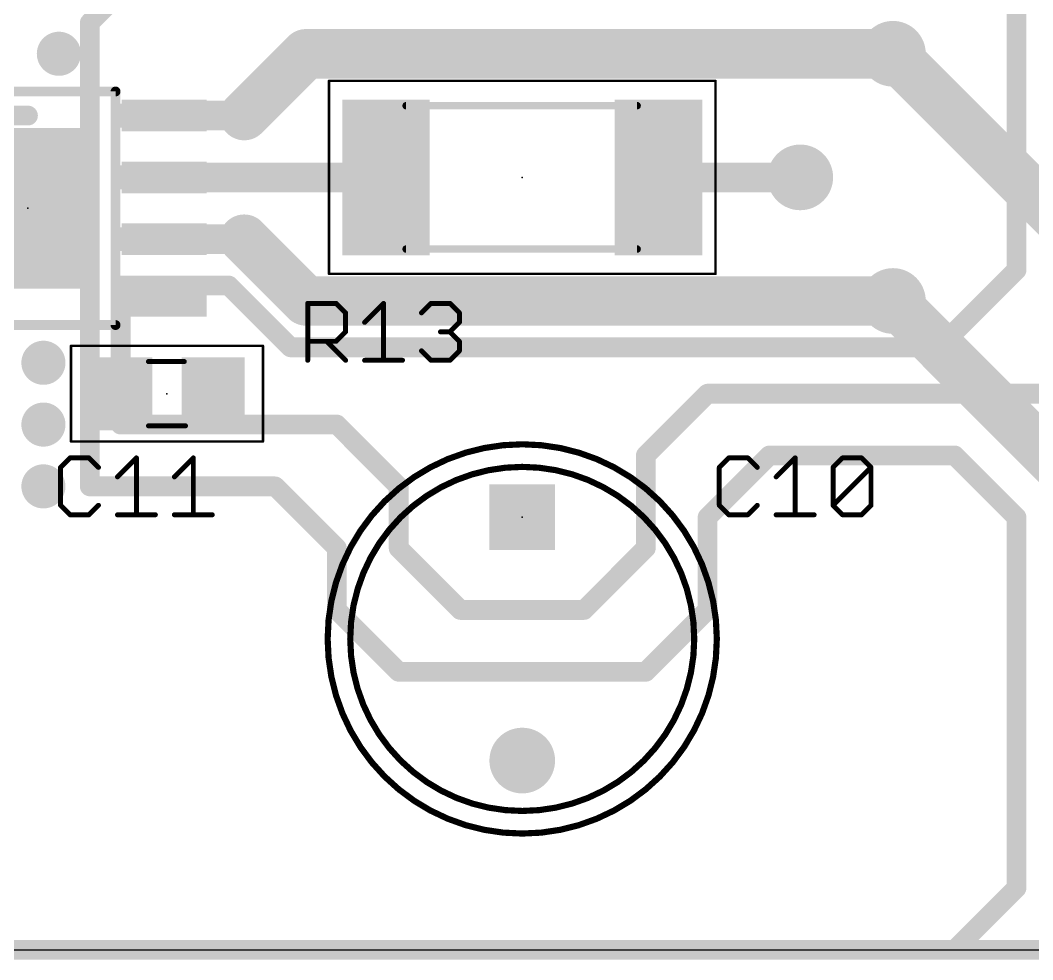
# Model space of a CAD drawing. Extents: x -0.01 to 2.71, y -0.01 to 2.3.
# Drawn here: x 0.794 to 1.613, y -0.008 to 0.752 of the extents above; entities that cross this region are included whole.
import ezdxf

# ---------------------------------------------------------------- set-up
doc = ezdxf.new("R2010")
doc.units = 0
for name, color, linetype in [('1', 22, 'CONTINUOUS'), ('16', 175, 'CONTINUOUS'), ('17', 82, 'CONTINUOUS'), ('18', 82, 'CONTINUOUS'), ('20', 7, 'CONTINUOUS'), ('21', 253, 'CONTINUOUS'), ('23', 7, 'CONTINUOUS'), ('25', 253, 'CONTINUOUS'), ('39', 22, 'CONTINUOUS'), ('51', 253, 'CONTINUOUS')]:
    doc.layers.add(name, color=color, linetype=linetype)

# ---------------------------------------------------------------- blocks, each defined once
blk = doc.blocks.new('SQUAREP')
blk.add_solid([(-0.5, -0.5), (0.5, -0.5), (-0.5, 0.5), (0.5, 0.5)])
blk = doc.blocks.new('ROUNDP')
at = {"const_width": 0.5}
blk.add_lwpolyline([(0, -0.25, 1), (0, 0.25, 1), (0, -0.25)], format="xyb", dxfattribs=at)
blk = doc.blocks.new('RECT')
blk.add_solid([(-0.5, -0.5), (0.5, -0.5), (-0.5, 0.5), (0.5, 0.5)])
blk = doc.blocks.new('ROUNDV')
at = {"const_width": 0.5}
blk.add_lwpolyline([(0, -0.25, 1), (0, 0.25, 1), (0, -0.25)], format="xyb", dxfattribs=at)

msp = doc.modelspace()

# ---------------------------------------------------------------- linework, layer by layer
at = {"layer": '1'}
for points, const_width in [([(1.6, 1.4625), (1.6, 0.55)], 0.016), ([(0.85, 0.75), (0.9, 0.8)], 0.016), ([(0.85, 0.375), (0.85, 0.75)], 0.016), ([(0.975, 0.675), (1.025, 0.725)], 0.04), ([(1.025, 0.725), (1.5, 0.725)], 0.04), ([(0.689764, 0.675), (0.8, 0.675)], 0.016), ([(0.910236, 0.675), (0.975, 0.675)], 0.024), ([(0.910236, 0.625), (1.089764, 0.625)], 0.024), ([(1.425, 0.625), (1.310236, 0.625)], 0.024), ([(0.975, 0.575), (1.025, 0.525)], 0.04), ([(0.910236, 0.575), (0.975, 0.575)], 0.024), ([(1.6, 0.55), (1.5375, 0.4875)], 0.016), ([(0.9625, 0.5375), (0.875, 0.5375)], 0.016), ([(0.875, 0.5375), (0.875, 0.425)], 0.016), ([(1.0125, 0.4875), (0.9625, 0.5375)], 0.016), ([(1.025, 0.525), (1.5, 0.525)], 0.04), ([(1.5375, 0.4875), (1.0125, 0.4875)], 0.016), ([(0.875098, 0.45), (0.85, 0.45)], 0.016), ([(1.3, 0.4), (1.35, 0.45)], 0.016), ([(1.35, 0.45), (1.7, 0.45)], 0.016), ([(0.875, 0.425), (1.05, 0.425)], 0.016), ([(1.05, 0.425), (1.1, 0.375)], 0.016), ([(1.3, 0.325), (1.3, 0.4)], 0.016), ([(1.4, 0.4), (1.35, 0.35)], 0.016), ([(1.55, 0.4), (1.4, 0.4)], 0.016), ([(1.6, 0.35), (1.55, 0.4)], 0.016), ([(1, 0.375), (0.85, 0.375)], 0.016), ([(1.05, 0.325), (1, 0.375)], 0.016), ([(1.1, 0.375), (1.1, 0.325)], 0.016), ([(1.35, 0.35), (1.35, 0.275)], 0.016), ([(1.6, 0.05), (1.6, 0.35)], 0.016), ([(1.05, 0.275), (1.05, 0.325)], 0.016), ([(1.1, 0.325), (1.15, 0.275)], 0.016), ([(1.25, 0.275), (1.3, 0.325)], 0.016), ([(1.1, 0.225), (1.05, 0.275)], 0.016), ([(1.15, 0.275), (1.25, 0.275)], 0.016), ([(1.35, 0.275), (1.3, 0.225)], 0.016), ([(1.3, 0.225), (1.1, 0.225)], 0.016), ([(1.55, 0), (1.6, 0.05)], 0.016), ([(0.65, 0), (1.55, 0)], 0.016)]:
    msp.add_lwpolyline(points, dxfattribs=dict(at, const_width=const_width))
for points, const_width in [([(0.854, 0.75, 1), (0.846, 0.75)], 0.008), ([(0.847172, 0.752828, 1), (0.852828, 0.747172)], 0.008), ([(1.025, 0.735, 1), (1.025, 0.715)], 0.02), ([(1.032071, 0.717929, 1), (1.017929, 0.732071)], 0.02), ([(1.5, 0.715, 1), (1.5, 0.735)], 0.02), ([(0.967929, 0.682071, 1), (0.982071, 0.667929)], 0.02), ([(0.8, 0.671, 1), (0.8, 0.679)], 0.008), ([(0.910236, 0.681, 1), (0.910236, 0.669)], 0.012), ([(0.975, 0.669, 1), (0.975, 0.681)], 0.012), ([(0.910236, 0.631, 1), (0.910236, 0.619)], 0.012), ([(1.089764, 0.619, 1), (1.089764, 0.631)], 0.012), ([(1.310236, 0.631, 1), (1.310236, 0.619)], 0.012), ([(1.425, 0.619, 1), (1.425, 0.631)], 0.012), ([(0.982071, 0.582071, 1), (0.967929, 0.567929)], 0.02), ([(0.910236, 0.581, 1), (0.910236, 0.569)], 0.012), ([(0.975, 0.569, 1), (0.975, 0.581)], 0.012), ([(1.602828, 0.547172, 1), (1.597172, 0.552828)], 0.008), ([(1.596, 0.55, 1), (1.604, 0.55)], 0.008), ([(0.875, 0.5415, 1), (0.875, 0.5335)], 0.008), ([(0.879, 0.5375, 1), (0.871, 0.5375)], 0.008), ([(0.965328, 0.540328, 1), (0.959672, 0.534672)], 0.008), ([(0.9625, 0.5335, 1), (0.9625, 0.5415)], 0.008), ([(1.025, 0.535, 1), (1.025, 0.515)], 0.02), ([(1.017929, 0.517929, 1), (1.032071, 0.532071)], 0.02), ([(1.5, 0.515, 1), (1.5, 0.535)], 0.02), ([(1.0125, 0.4915, 1), (1.0125, 0.4835)], 0.008), ([(1.009672, 0.484672, 1), (1.015328, 0.490328)], 0.008), ([(1.534672, 0.490328, 1), (1.540328, 0.484672)], 0.008), ([(1.5375, 0.4835, 1), (1.5375, 0.4915)], 0.008), ([(0.85, 0.454, 1), (0.85, 0.446)], 0.008), ([(0.875098, 0.446, 1), (0.875098, 0.454)], 0.008), ([(1.35, 0.454, 1), (1.35, 0.446)], 0.008), ([(1.352828, 0.447172, 1), (1.347172, 0.452828)], 0.008), ([(0.875, 0.429, 1), (0.875, 0.421)], 0.008), ([(0.871, 0.425, 1), (0.879, 0.425)], 0.008), ([(1.052828, 0.427828, 1), (1.047172, 0.422172)], 0.008), ([(1.05, 0.421, 1), (1.05, 0.429)], 0.008), ([(1.304, 0.4, 1), (1.296, 0.4)], 0.008), ([(1.297172, 0.402828, 1), (1.302828, 0.397172)], 0.008), ([(1.4, 0.404, 1), (1.4, 0.396)], 0.008), ([(1.402828, 0.397172, 1), (1.397172, 0.402828)], 0.008), ([(1.552828, 0.402828, 1), (1.547172, 0.397172)], 0.008), ([(1.55, 0.396, 1), (1.55, 0.404)], 0.008), ([(0.85, 0.379, 1), (0.85, 0.371)], 0.008), ([(0.846, 0.375, 1), (0.854, 0.375)], 0.008), ([(1.002828, 0.377828, 1), (0.997172, 0.372172)], 0.008), ([(1, 0.371, 1), (1, 0.379)], 0.008), ([(1.104, 0.375, 1), (1.096, 0.375)], 0.008), ([(1.097172, 0.372172, 1), (1.102828, 0.377828)], 0.008), ([(1.354, 0.35, 1), (1.346, 0.35)], 0.008), ([(1.347172, 0.352828, 1), (1.352828, 0.347172)], 0.008), ([(1.604, 0.35, 1), (1.596, 0.35)], 0.008), ([(1.597172, 0.347172, 1), (1.602828, 0.352828)], 0.008), ([(1.054, 0.325, 1), (1.046, 0.325)], 0.008), ([(1.047172, 0.322172, 1), (1.052828, 0.327828)], 0.008), ([(1.096, 0.325, 1), (1.104, 0.325)], 0.008), ([(1.102828, 0.327828, 1), (1.097172, 0.322172)], 0.008), ([(1.296, 0.325, 1), (1.304, 0.325)], 0.008), ([(1.302828, 0.322172, 1), (1.297172, 0.327828)], 0.008), ([(1.046, 0.275, 1), (1.054, 0.275)], 0.008), ([(1.052828, 0.277828, 1), (1.047172, 0.272172)], 0.008), ([(1.15, 0.279, 1), (1.15, 0.271)], 0.008), ([(1.147172, 0.272172, 1), (1.152828, 0.277828)], 0.008), ([(1.247172, 0.277828, 1), (1.252828, 0.272172)], 0.008), ([(1.25, 0.271, 1), (1.25, 0.279)], 0.008), ([(1.346, 0.275, 1), (1.354, 0.275)], 0.008), ([(1.352828, 0.272172, 1), (1.347172, 0.277828)], 0.008), ([(1.1, 0.229, 1), (1.1, 0.221)], 0.008), ([(1.097172, 0.222172, 1), (1.102828, 0.227828)], 0.008), ([(1.297172, 0.227828, 1), (1.302828, 0.222172)], 0.008), ([(1.3, 0.221, 1), (1.3, 0.229)], 0.008), ([(1.602828, 0.047172, 1), (1.597172, 0.052828)], 0.008), ([(1.596, 0.05, 1), (1.604, 0.05)], 0.008), ([(1.547172, 0.002828, 1), (1.552828, -0.002828)], 0.008), ([(1.55, -0.004, 1), (1.55, 0.004)], 0.008)]:
    msp.add_lwpolyline(points, format="xyb", dxfattribs=dict(at, const_width=const_width))
at = {"layer": '16'}
for points, const_width in [([(1.5, 0.725), (1.775, 0.45)], 0.04), ([(1.5, 0.525), (1.7, 0.325)], 0.04), ([(2.7, 0), (0, 0)], 0.016)]:
    msp.add_lwpolyline(points, dxfattribs=dict(at, const_width=const_width))
at = {"layer": '16', "const_width": 0.02}
for points in [[(1.507071, 0.732071, 1), (1.492929, 0.717929)], [(1.507071, 0.532071, 1), (1.492929, 0.517929)]]:
    msp.add_lwpolyline(points, format="xyb", dxfattribs=at)
at = {"layer": '20'}
msp.add_line((0, 0), (2.699213, 0), dxfattribs=at)
at = {"layer": '21', "const_width": 0.008}
for points in [[(0.744882, 0.694488), (0.870866, 0.694488)], [(0.870866, 0.505512), (0.744882, 0.505512)]]:
    msp.add_lwpolyline(points, dxfattribs=at)
at = {"layer": '21'}
for points, const_width in [([(0.870866, 0.692488, 1), (0.870866, 0.696488)], 0.004), ([(0.870866, 0.503512, 1), (0.870866, 0.507512)], 0.004), ([(1.2, 0.094094, 1), (1.2, 0.409055, 1), (1.2, 0.094094)], 0.005), ([(1.2, 0.112381, 1), (1.2, 0.390769, 1), (1.2, 0.112381)], 0.005)]:
    msp.add_lwpolyline(points, format="xyb", dxfattribs=dict(at, const_width=const_width))
at = {"layer": '23'}
for p in [(1.2, 0.625), (0.8, 0.6), (0.9125, 0.45), (1.2, 0.35)]:
    msp.add_point(p, dxfattribs=at)
at = {"layer": '25', "const_width": 0.004}
for points in [[(1.026382, 0.477), (1.026382, 0.523039)], [(1.026382, 0.523039), (1.049402, 0.523039)], [(1.049402, 0.523039), (1.057075, 0.515366)], [(1.072421, 0.507693), (1.087768, 0.523039)], [(1.087768, 0.523039), (1.087768, 0.477)], [(1.118461, 0.515366), (1.126134, 0.523039)], [(1.126134, 0.523039), (1.14148, 0.523039)], [(1.14148, 0.523039), (1.149153, 0.515366)], [(1.057075, 0.515366), (1.057075, 0.50002)], [(1.149153, 0.515366), (1.149153, 0.507693)], [(1.149153, 0.507693), (1.14148, 0.50002)], [(1.057075, 0.50002), (1.049402, 0.492346)], [(1.14148, 0.50002), (1.133807, 0.50002)], [(1.14148, 0.50002), (1.149153, 0.492346)], [(1.049402, 0.492346), (1.026382, 0.492346)], [(1.041728, 0.492346), (1.057075, 0.477)], [(1.149153, 0.492346), (1.149153, 0.484673)], [(1.126134, 0.477), (1.118461, 0.484673)], [(1.149153, 0.484673), (1.14148, 0.477)], [(1.072421, 0.477), (1.103114, 0.477)], [(1.14148, 0.477), (1.126134, 0.477)], [(0.834055, 0.398039), (0.826382, 0.390366)], [(0.849402, 0.398039), (0.834055, 0.398039)], [(0.857075, 0.390366), (0.849402, 0.398039)], [(0.872421, 0.382693), (0.887768, 0.398039)], [(0.887768, 0.398039), (0.887768, 0.352)], [(0.918461, 0.382693), (0.933807, 0.398039)], [(0.933807, 0.398039), (0.933807, 0.352)], [(1.367153, 0.398039), (1.35948, 0.390366)], [(1.3825, 0.398039), (1.367153, 0.398039)], [(1.390173, 0.390366), (1.3825, 0.398039)], [(1.40552, 0.382693), (1.420866, 0.398039)], [(1.420866, 0.398039), (1.420866, 0.352)], [(1.451559, 0.390366), (1.459232, 0.398039)], [(1.459232, 0.398039), (1.474578, 0.398039)], [(1.474578, 0.398039), (1.482252, 0.390366)], [(0.826382, 0.390366), (0.826382, 0.359673)], [(1.35948, 0.390366), (1.35948, 0.359673)], [(1.451559, 0.359673), (1.451559, 0.390366)], [(1.451559, 0.359673), (1.482252, 0.390366)], [(1.482252, 0.390366), (1.482252, 0.359673)], [(0.826382, 0.359673), (0.834055, 0.352)], [(0.849402, 0.352), (0.857075, 0.359673)], [(1.35948, 0.359673), (1.367153, 0.352)], [(1.3825, 0.352), (1.390173, 0.359673)], [(1.459232, 0.352), (1.451559, 0.359673)], [(1.482252, 0.359673), (1.474578, 0.352)], [(0.834055, 0.352), (0.849402, 0.352)], [(0.872421, 0.352), (0.903114, 0.352)], [(0.918461, 0.352), (0.949153, 0.352)], [(1.367153, 0.352), (1.3825, 0.352)], [(1.40552, 0.352), (1.436212, 0.352)], [(1.474578, 0.352), (1.459232, 0.352)]]:
    msp.add_lwpolyline(points, dxfattribs=at)
at = {"layer": '25', "const_width": 0.002}
for points in [[(1.027382, 0.523039, 1), (1.025382, 0.523039)], [(1.026382, 0.524039, 1), (1.026382, 0.522039)], [(1.050109, 0.523746, 1), (1.048694, 0.522332)], [(1.049402, 0.522039, 1), (1.049402, 0.524039)], [(1.088768, 0.523039, 1), (1.086768, 0.523039)], [(1.088475, 0.522332, 1), (1.08706, 0.523746)], [(1.126134, 0.524039, 1), (1.126134, 0.522039)], [(1.126841, 0.522332, 1), (1.125426, 0.523746)], [(1.142187, 0.523746, 1), (1.140773, 0.522332)], [(1.14148, 0.522039, 1), (1.14148, 0.524039)], [(1.058075, 0.515366, 1), (1.056075, 0.515366)], [(1.056368, 0.514659, 1), (1.057782, 0.516073)], [(1.117753, 0.516073, 1), (1.119168, 0.514659)], [(1.150153, 0.515366, 1), (1.148153, 0.515366)], [(1.148446, 0.514659, 1), (1.14986, 0.516073)], [(1.071714, 0.5084, 1), (1.073128, 0.506986)], [(1.148153, 0.507693, 1), (1.150153, 0.507693)], [(1.14986, 0.506986, 1), (1.148446, 0.5084)], [(1.056075, 0.50002, 1), (1.058075, 0.50002)], [(1.057782, 0.499312, 1), (1.056368, 0.500727)], [(1.133807, 0.50102, 1), (1.133807, 0.49902)], [(1.142187, 0.500727, 1), (1.140773, 0.499312)], [(1.140773, 0.500727, 1), (1.142187, 0.499312)], [(1.14148, 0.49902, 1), (1.14148, 0.50102)], [(1.026382, 0.493346, 1), (1.026382, 0.491346)], [(1.042435, 0.493053, 1), (1.041021, 0.491639)], [(1.048694, 0.493053, 1), (1.050109, 0.491639)], [(1.049402, 0.491346, 1), (1.049402, 0.493346)], [(1.150153, 0.492346, 1), (1.148153, 0.492346)], [(1.148446, 0.491639, 1), (1.14986, 0.493053)], [(1.119168, 0.48538, 1), (1.117753, 0.483966)], [(1.148153, 0.484673, 1), (1.150153, 0.484673)], [(1.14986, 0.483966, 1), (1.148446, 0.48538)], [(1.025382, 0.477, 1), (1.027382, 0.477)], [(1.056368, 0.476293, 1), (1.057782, 0.477707)], [(1.072421, 0.478, 1), (1.072421, 0.476)], [(1.086768, 0.477, 1), (1.088768, 0.477)], [(1.103114, 0.476, 1), (1.103114, 0.478)], [(1.126134, 0.478, 1), (1.126134, 0.476)], [(1.125427, 0.476293, 1), (1.126841, 0.477707)], [(1.140773, 0.477707, 1), (1.142187, 0.476293)], [(1.14148, 0.476, 1), (1.14148, 0.478)], [(0.834055, 0.399039, 1), (0.834055, 0.397039)], [(0.834762, 0.397332, 1), (0.833348, 0.398746)], [(0.850109, 0.398746, 1), (0.848694, 0.397332)], [(0.849402, 0.397039, 1), (0.849402, 0.399039)], [(0.888768, 0.398039, 1), (0.886768, 0.398039)], [(0.888475, 0.397332, 1), (0.88706, 0.398746)], [(0.934807, 0.398039, 1), (0.932807, 0.398039)], [(0.934514, 0.397332, 1), (0.9331, 0.398746)], [(1.367153, 0.399039, 1), (1.367153, 0.397039)], [(1.367861, 0.397332, 1), (1.366446, 0.398746)], [(1.383207, 0.398746, 1), (1.381793, 0.397332)], [(1.3825, 0.397039, 1), (1.3825, 0.399039)], [(1.421866, 0.398039, 1), (1.419866, 0.398039)], [(1.421573, 0.397332, 1), (1.420159, 0.398746)], [(1.459232, 0.399039, 1), (1.459232, 0.397039)], [(1.459939, 0.397332, 1), (1.458525, 0.398746)], [(1.475285, 0.398746, 1), (1.473871, 0.397332)], [(1.474578, 0.397039, 1), (1.474578, 0.399039)], [(0.827382, 0.390366, 1), (0.825382, 0.390366)], [(0.825675, 0.391073, 1), (0.827089, 0.389659)], [(0.856368, 0.389659, 1), (0.857782, 0.391073)], [(1.36048, 0.390366, 1), (1.35848, 0.390366)], [(1.358773, 0.391073, 1), (1.360187, 0.389659)], [(1.389466, 0.389659, 1), (1.39088, 0.391073)], [(1.452559, 0.390366, 1), (1.450559, 0.390366)], [(1.450852, 0.391073, 1), (1.452266, 0.389659)], [(1.483252, 0.390366, 1), (1.481252, 0.390366)], [(1.482959, 0.389659, 1), (1.481544, 0.391073)], [(1.481544, 0.389659, 1), (1.482959, 0.391073)], [(0.871714, 0.3834, 1), (0.873128, 0.381986)], [(0.917753, 0.3834, 1), (0.919168, 0.381986)], [(1.404812, 0.3834, 1), (1.406227, 0.381986)], [(0.827089, 0.36038, 1), (0.825675, 0.358966)], [(0.825382, 0.359673, 1), (0.827382, 0.359673)], [(0.857782, 0.358966, 1), (0.856368, 0.36038)], [(1.360187, 0.36038, 1), (1.358773, 0.358966)], [(1.35848, 0.359673, 1), (1.36048, 0.359673)], [(1.39088, 0.358966, 1), (1.389466, 0.36038)], [(1.452266, 0.36038, 1), (1.450852, 0.358966)], [(1.450852, 0.36038, 1), (1.452266, 0.358966)], [(1.450559, 0.359673, 1), (1.452559, 0.359673)], [(1.481252, 0.359673, 1), (1.483252, 0.359673)], [(1.482959, 0.358966, 1), (1.481544, 0.36038)], [(0.834055, 0.353, 1), (0.834055, 0.351)], [(0.833348, 0.351293, 1), (0.834762, 0.352707)], [(0.848694, 0.352707, 1), (0.850109, 0.351293)], [(0.849402, 0.351, 1), (0.849402, 0.353)], [(0.872421, 0.353, 1), (0.872421, 0.351)], [(0.886768, 0.352, 1), (0.888768, 0.352)], [(0.903114, 0.351, 1), (0.903114, 0.353)], [(0.918461, 0.353, 1), (0.918461, 0.351)], [(0.932807, 0.352, 1), (0.934807, 0.352)], [(0.949153, 0.351, 1), (0.949153, 0.353)], [(1.367153, 0.353, 1), (1.367153, 0.351)], [(1.366446, 0.351293, 1), (1.367861, 0.352707)], [(1.381793, 0.352707, 1), (1.383207, 0.351293)], [(1.3825, 0.351, 1), (1.3825, 0.353)], [(1.40552, 0.353, 1), (1.40552, 0.351)], [(1.419866, 0.352, 1), (1.421866, 0.352)], [(1.436212, 0.351, 1), (1.436212, 0.353)], [(1.459232, 0.353, 1), (1.459232, 0.351)], [(1.458525, 0.351293, 1), (1.459939, 0.352707)], [(1.473871, 0.352707, 1), (1.475285, 0.351293)], [(1.474578, 0.351, 1), (1.474578, 0.353)]]:
    msp.add_lwpolyline(points, format="xyb", dxfattribs=at)
at = {"layer": '39', "const_width": 0.002}
for points in [[(1.043583, 0.546929), (1.043583, 0.703071)], [(1.043583, 0.703071), (1.356417, 0.703071)], [(1.356417, 0.703071), (1.356417, 0.546929)], [(1.356417, 0.546929), (1.043583, 0.546929)], [(0.834823, 0.488701), (0.990177, 0.488701)], [(0.834823, 0.411299), (0.834823, 0.488701)], [(0.990177, 0.488701), (0.990177, 0.411299)], [(0.990177, 0.411299), (0.834823, 0.411299)]]:
    msp.add_lwpolyline(points, dxfattribs=at)
at = {"layer": '39', "const_width": 0.001}
for points in [[(1.044083, 0.703071, 1), (1.043083, 0.703071)], [(1.043583, 0.703571, 1), (1.043583, 0.702571)], [(1.356917, 0.703071, 1), (1.355917, 0.703071)], [(1.356417, 0.702571, 1), (1.356417, 0.703571)], [(1.043583, 0.547429, 1), (1.043583, 0.546429)], [(1.043083, 0.546929, 1), (1.044083, 0.546929)], [(1.355917, 0.546929, 1), (1.356917, 0.546929)], [(1.356417, 0.546429, 1), (1.356417, 0.547429)], [(0.834823, 0.489201, 1), (0.834823, 0.488201)], [(0.835323, 0.488701, 1), (0.834323, 0.488701)], [(0.990677, 0.488701, 1), (0.989677, 0.488701)], [(0.990177, 0.488201, 1), (0.990177, 0.489201)], [(0.834823, 0.411799, 1), (0.834823, 0.410799)], [(0.834323, 0.411299, 1), (0.835323, 0.411299)], [(0.989677, 0.411299, 1), (0.990677, 0.411299)], [(0.990177, 0.410799, 1), (0.990177, 0.411799)]]:
    msp.add_lwpolyline(points, format="xyb", dxfattribs=at)
at = {"layer": '51'}
for points, const_width in [([(0.870866, 0.694488), (0.870866, 0.505512)], 0.008), ([(1.292992, 0.682992), (1.106024, 0.682992)], 0.006), ([(1.292992, 0.567008), (1.106024, 0.567008)], 0.006), ([(0.926516, 0.475984), (0.8975, 0.475984)], 0.004), ([(0.9275, 0.424016), (0.8975, 0.424016)], 0.004)]:
    msp.add_lwpolyline(points, dxfattribs=dict(at, const_width=const_width))
for points, const_width in [([(0.872866, 0.694488, 1), (0.868866, 0.694488)], 0.004), ([(1.106024, 0.684492, 1), (1.106024, 0.681492)], 0.003), ([(1.292992, 0.681492, 1), (1.292992, 0.684492)], 0.003), ([(1.106024, 0.568508, 1), (1.106024, 0.565508)], 0.003), ([(1.292992, 0.565508, 1), (1.292992, 0.568508)], 0.003), ([(0.868866, 0.505512, 1), (0.872866, 0.505512)], 0.004), ([(0.8975, 0.476984, 1), (0.8975, 0.474984)], 0.002), ([(0.926516, 0.474984, 1), (0.926516, 0.476984)], 0.002), ([(0.8975, 0.425016, 1), (0.8975, 0.423016)], 0.002), ([(0.9275, 0.423016, 1), (0.9275, 0.425016)], 0.002)]:
    msp.add_lwpolyline(points, format="xyb", dxfattribs=dict(at, const_width=const_width))

# ---------------------------------------------------------------- block references
at = {"layer": '1'}
for p, xscale, yscale, rotation in [((0.910236, 0.675), 0.025591, 0.068898, 270), ((1.089764, 0.625), 0.070866, 0.125984, 180), ((1.310236, 0.625), 0.070866, 0.125984, 180), ((0.8, 0.6), 0.129921, 0.094882, 270), ((0.910236, 0.625), 0.025591, 0.068898, 270), ((0.910236, 0.575), 0.025591, 0.068898, 270), ((0.910236, 0.525), 0.025591, 0.068898, 270), ((0.875098, 0.45), 0.051181, 0.059055, 180), ((0.949902, 0.45), 0.051181, 0.059055, 180)]:
    msp.add_blockref('RECT', p, dxfattribs=dict(at, xscale=xscale, yscale=yscale, rotation=rotation))
at = {"layer": '17', "xscale": 0.05315, "yscale": 0.05315}
for name, p in [('SQUAREP', (1.2, 0.35)), ('SQUAREP', (1.2, 0.35)), ('ROUNDP', (1.2, 0.15315)), ('ROUNDP', (1.2, 0.15315))]:
    msp.add_blockref(name, p, dxfattribs=at)
at = {"layer": '18'}
for p, xscale, yscale in [((1.5, 0.725), 0.05315, 0.05315), ((1.5, 0.725), 0.05315, 0.05315), ((0.825, 0.725), 0.035685, 0.035685), ((0.825, 0.725), 0.035685, 0.035685), ((0.825, 0.6375), 0.035685, 0.035685), ((0.825, 0.6375), 0.035685, 0.035685), ((1.425, 0.625), 0.05315, 0.05315), ((1.425, 0.625), 0.05315, 0.05315), ((0.825, 0.5625), 0.035685, 0.035685), ((0.825, 0.5625), 0.035685, 0.035685), ((1.5, 0.525), 0.05315, 0.05315), ((1.5, 0.525), 0.05315, 0.05315), ((0.8125, 0.475), 0.035685, 0.035685), ((0.8125, 0.475), 0.035685, 0.035685), ((0.8125, 0.425), 0.035685, 0.035685), ((0.8125, 0.425), 0.035685, 0.035685), ((0.8125, 0.375), 0.035685, 0.035685), ((0.8125, 0.375), 0.035685, 0.035685)]:
    msp.add_blockref('ROUNDV', p, dxfattribs=dict(at, xscale=xscale, yscale=yscale))
at = {"layer": '51'}
for p, xscale, yscale, rotation in [((0.89252, 0.675), 0.019291, 0.043307, 270), ((1.09027, 0.624974), 0.033461, 0.122051, 180), ((1.30927, 0.624974), 0.033461, 0.122051, 180), ((0.896457, 0.625), 0.019291, 0.043307, 270), ((0.896457, 0.575), 0.019291, 0.043307, 270), ((0.896457, 0.525), 0.019291, 0.043307, 270), ((0.883734, 0.449955), 0.029531, 0.057091, 180), ((0.940734, 0.449955), 0.029531, 0.057091, 180)]:
    msp.add_blockref('RECT', p, dxfattribs=dict(at, xscale=xscale, yscale=yscale, rotation=rotation))

doc.saveas('drawing.dxf')
